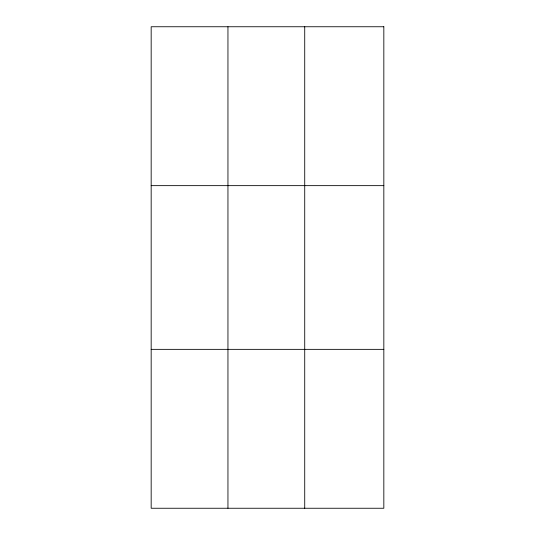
<?xml version="1.0" encoding="UTF-8"?>
<svg xmlns="http://www.w3.org/2000/svg" width="535" height="535" viewBox="0 0 535 535"><rect width="100%" height="100%" fill="white"/><g stroke="black" fill="none" stroke-linecap="round" stroke-linejoin="round"><path stroke-width="0.8" d="M227.95 508.25L227.95 26.75M304.723 508.25L304.723 26.75M151.171 185.645L383.829 185.645M151.171 349.355L383.829 349.355M383.829 26.75L383.829 508.25L151.171 508.25L151.171 26.75L383.829 26.75"/></g></svg>
